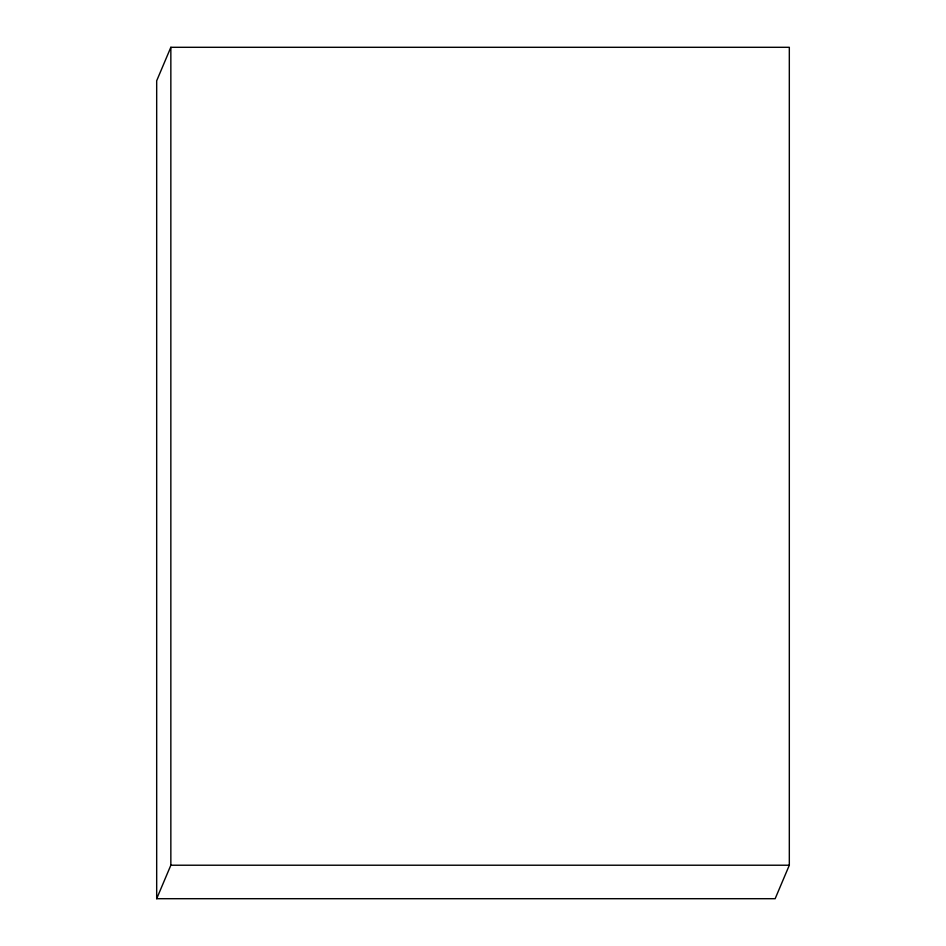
<?xml version="1.0" encoding="UTF-8"?>
<svg xmlns="http://www.w3.org/2000/svg" width="946" height="946" viewBox="0 0 946 946"><rect width="100%" height="100%" fill="white"/><g stroke="black" fill="none" stroke-linecap="round" stroke-linejoin="round"><path stroke-width="1.42" d="M170.848 47.3L156.681 80.777L156.681 898.7L775.152 898.7L789.319 865.223L789.319 47.3L170.848 47.3L170.848 865.223L156.681 898.7M170.848 865.223L789.319 865.223"/></g></svg>
